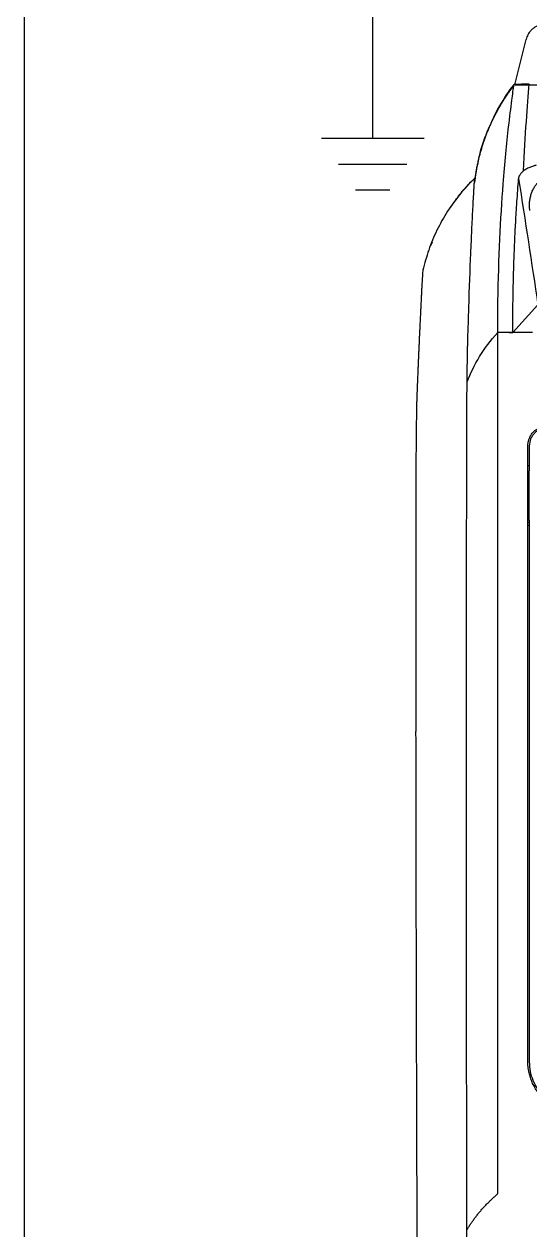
# Model space of a CAD drawing. Header units: millimetres. Extents: x 123.5 to 144.3, y 105.4 to 121.6.
# Drawn here: x 123.51 to 126.28, y 111.65 to 118.26 of the extents above; entities that cross this region are included whole.
import ezdxf

# ---------------------------------------------------------------- set-up
doc = ezdxf.new("R2010")
doc.units = ezdxf.units.MM
doc.layers.add('SYMS', color=7, linetype='Continuous')
doc.layers.add('WIRES', color=7, linetype='Continuous')
doc.styles.add('WD', font='romans.shx')

# ---------------------------------------------------------------- blocks, each defined once
blk = doc.blocks.new('VGND2')
for p, q in [((0.09375, 0), (-0.09375, 0)), ((-0.0625, -0.046875), (0.0625, -0.046875)), ((-0.03125, -0.09375), (0.03125, -0.09375))]:
    blk.add_line(p, q)
at = {"style": 'WD', "flags": 1}
blk.add_attdef('X2TERM01', (0, 0), '', height=0.01, dxfattribs=at)

msp = doc.modelspace()

# ---------------------------------------------------------------- linework, layer by layer
at = {"color": 7, "linetype": 'Continuous'}
for p, q in [((123.5055, 121.5905), (123.5055, 105.4055)), ((126.1947, 117.9283), (126.2564, 118.1782)), ((125.7407, 117.0665), (125.7319, 117.0464)), ((126.1833, 116.5708), (126.3211, 116.7218)), ((126.275, 115.9487), (126.2768, 115.9487)), ((126.275, 115.8138), (126.275, 115.9487)), ((126.2658, 115.8414), (126.275, 115.8414)), ((126.2713, 115.812), (126.2708, 115.541)), ((126.275, 115.8138), (126.2713, 115.812)), ((126.2708, 115.541), (126.2658, 115.541)), ((126.2708, 115.541), (126.2751, 115.5388)), ((126.2751, 115.5281), (126.2658, 115.5281)), ((126.2751, 115.5114), (126.2658, 115.5114)), ((126.2751, 112.5701), (126.2768, 112.5701))]:
    msp.add_line(p, q, dxfattribs=at)
msp.add_line((125.6532, 114.3279), (125.6522, 114.3819))
for points, knots in [([(126.3632, 118.2619), (126.3605, 118.2618), (126.3552, 118.2617), (126.3474, 118.2608), (126.3396, 118.2594), (126.3288, 118.2566), (126.3155, 118.2515), (126.2999, 118.2424), (126.2855, 118.2306), (126.2742, 118.2173), (126.266, 118.2041), (126.2601, 118.1915), (126.2576, 118.1827), (126.2564, 118.1782)], [0, 0, 0, 0, 0.054324, 0.108343, 0.162336, 0.216586, 0.335867, 0.455346, 0.585776, 0.716409, 0.811058, 0.905085, 1, 1, 1, 1]), ([(125.9775, 117.4182), (125.9786, 117.426), (125.9808, 117.4413), (125.9848, 117.4642), (125.9891, 117.4869), (125.994, 117.5093), (125.9993, 117.5315), (126.005, 117.5533), (126.0111, 117.5749), (126.0176, 117.5962), (126.0246, 117.6173), (126.0318, 117.638), (126.0395, 117.6585), (126.0475, 117.6786), (126.0559, 117.6985), (126.0646, 117.718), (126.0736, 117.7372), (126.0829, 117.7561), (126.0925, 117.7747), (126.1024, 117.7929), (126.1126, 117.8108), (126.123, 117.8285), (126.1337, 117.8457), (126.1447, 117.8627), (126.1559, 117.8793), (126.1673, 117.8956), (126.1789, 117.9115), (126.1868, 117.9219), (126.1908, 117.9271)], [0, 0, 0, 0, 0.042336, 0.084366, 0.126089, 0.167503, 0.208609, 0.249405, 0.289892, 0.330067, 0.369931, 0.409483, 0.448724, 0.487651, 0.526266, 0.564568, 0.602558, 0.640236, 0.677602, 0.714657, 0.751401, 0.787836, 0.823962, 0.85978, 0.895292, 0.930498, 0.9654, 1, 1, 1, 1]), ([(125.9958, 117.5127), (125.9985, 117.5268), (126.0099, 117.5864), (126.0481, 117.6879), (126.1082, 117.8153), (126.1628, 117.8928), (126.19, 117.9314)], [0, 0, 0, 0, 0.093072, 0.395378, 0.699263, 1, 1, 1, 1]), ([(126.1008, 116.5728), (126.1008, 116.6305), (126.1013, 116.6872), (126.1057, 116.9796), (126.123, 117.3307), (126.1562, 117.6678), (126.1725, 117.8005), (126.1823, 117.8759), (126.1863, 117.905), (126.19, 117.9314)], [0, 0, 0, 0, 0.517739, 0.517739, 2.721981, 4.086011, 4.876594, 4.876594, 5.450041, 5.450041, 5.450041, 5.450041]), ([(126.197, 117.9287), (126.3868, 117.9299), (126.7677, 117.9323), (127.3439, 117.9343), (127.7297, 117.9346), (127.9225, 117.9347)], [0, 0, 0, 0, 0.331909, 0.666236, 1, 1, 1, 1]), ([(126.2423, 117.4568), (126.2468, 117.5566), (126.2522, 117.6473), (126.2628, 117.8068), (126.268, 117.8755), (126.2721, 117.9319)], [0, 0, 0, 0, 0.5, 0.5, 1, 1, 1, 1]), ([(125.9942, 117.5139), (125.99, 117.4945), (125.9815, 117.4555), (125.9753, 117.4101), (125.9722, 117.3873)], [0, 0, 0, 0, 0.497229, 1, 1, 1, 1]), ([(126.2153, 117.4137), (126.2156, 117.4152), (126.216, 117.4182), (126.2171, 117.4227), (126.2186, 117.4271), (126.2206, 117.4315), (126.2235, 117.4368), (126.228, 117.4431), (126.2343, 117.4501), (126.2396, 117.4546), (126.2423, 117.4568)], [0, 0, 0, 0, 0.10253, 0.203589, 0.303363, 0.402047, 0.499841, 0.670276, 0.836555, 1, 1, 1, 1]), ([(126.3113, 117.4878), (126.3091, 117.4872), (126.3055, 117.4862), (126.2985, 117.4842), (126.2905, 117.4816), (126.2809, 117.478), (126.271, 117.4739), (126.2608, 117.4689), (126.2508, 117.4631), (126.2451, 117.4589), (126.2423, 117.4568)], [0, 0, 0, 0, 0.077298, 0.125355, 0.250376, 0.37451, 0.500101, 0.663978, 0.83068, 1, 1, 1, 1]), ([(125.8574, 117.2783), (125.8733, 117.3002), (125.9092, 117.3499), (125.9531, 117.3938), (125.9775, 117.4182)], [0, 0, 0, 0, 0.442724, 1, 1, 1, 1]), ([(125.9764, 117.4182), (125.95, 117.3925), (125.919, 117.3624), (125.8938, 117.328), (125.8901, 117.323)], [0, 0, 0, 0, 0.854123, 1, 1, 1, 1]), ([(125.9329, 116.3003), (125.9334, 116.3507), (125.934, 116.3952), (125.935, 116.4535), (125.9354, 116.4713), (125.936, 116.495), (125.9362, 116.5026), (125.9367, 116.518), (125.9386, 116.5866), (125.9406, 116.6513), (125.9459, 116.8157), (125.9496, 116.9143), (125.9552, 117.0491), (125.9571, 117.0919), (125.9609, 117.1734), (125.9628, 117.2122), (125.9666, 117.2864), (125.9686, 117.3218), (125.9708, 117.3601), (125.971, 117.3643), (125.9715, 117.3727), (125.9717, 117.3769), (125.9725, 117.3882), (125.9729, 117.3946), (125.9744, 117.4104), (125.9754, 117.4166), (125.9764, 117.4182)], [0, 0, 0, 0, 0.0625, 0.0625, 0.09375, 0.09375, 0.109375, 0.109375, 0.125, 0.25, 0.25, 0.5, 0.5, 0.625, 0.625, 0.75, 0.75, 0.875, 0.875, 0.890625, 0.890625, 0.90625, 0.90625, 0.9375, 0.9375, 1, 1, 1, 1]), ([(126.1833, 116.5708), (126.1833, 116.5856), (126.1833, 116.6151), (126.1836, 116.6584), (126.1839, 116.7006), (126.1844, 116.7417), (126.1851, 116.7816), (126.1858, 116.8205), (126.1867, 116.8583), (126.1876, 116.895), (126.1887, 116.9307), (126.1898, 116.9653), (126.1911, 116.9989), (126.1925, 117.0353), (126.1943, 117.0763), (126.1965, 117.1237), (126.1992, 117.1752), (126.2024, 117.2305), (126.2062, 117.2893), (126.2105, 117.3513), (126.2137, 117.3924), (126.2153, 117.4137)], [0, 0, 0, 0, 0.0469603, 0.0931395, 0.1385368, 0.1831513, 0.2269825, 0.27003, 0.3122934, 0.3537726, 0.3944675, 0.4343781, 0.4735045, 0.5118469, 0.5629849, 0.6203195, 0.6838507, 0.7535797, 0.8295095, 0.9116463, 1, 1, 1, 1]), ([(126.2772, 117.239), (126.2768, 117.2416), (126.2761, 117.2468), (126.2753, 117.2547), (126.2748, 117.2626), (126.2747, 117.2706), (126.2749, 117.2787), (126.2758, 117.2915), (126.2783, 117.309), (126.284, 117.3302), (126.292, 117.3505), (126.3012, 117.3675), (126.3107, 117.3815), (126.3199, 117.3929), (126.3268, 117.3998), (126.3302, 117.4032)], [0, 0, 0, 0, 0.040943, 0.08233, 0.124321, 0.167067, 0.210704, 0.255357, 0.377877, 0.50719, 0.632848, 0.755801, 0.839721, 0.921052, 1, 1, 1, 1]), ([(125.8996, 117.3359), (125.8743, 117.3032), (125.8249, 117.2394), (125.7662, 117.1328), (125.72, 117.0242), (125.7003, 116.9491), (125.6905, 116.9118)], [0, 0, 0, 0, 0.263906, 0.515045, 0.759245, 1, 1, 1, 1]), ([(125.687, 116.8672), (125.6865, 116.8587), (125.6856, 116.8419), (125.6842, 116.8162), (125.6829, 116.7907), (125.6816, 116.7653), (125.6803, 116.74), (125.6791, 116.7149), (125.6778, 116.6899), (125.6767, 116.6652), (125.6755, 116.6408), (125.6744, 116.6167), (125.6733, 116.5929), (125.6722, 116.5694), (125.6711, 116.5463), (125.6701, 116.5236), (125.6691, 116.5012), (125.6682, 116.4793), (125.6672, 116.4579), (125.6663, 116.4369), (125.6654, 116.4164), (125.6646, 116.3964), (125.6637, 116.3769), (125.663, 116.3579), (125.6622, 116.3394), (125.6614, 116.3215), (125.6607, 116.3042), (125.66, 116.2874), (125.6594, 116.2712), (125.6587, 116.2556), (125.6583, 116.2454), (125.6581, 116.2404)], [0, 0, 0, 0, 0.047574, 0.094211, 0.13991, 0.184673, 0.228501, 0.271394, 0.313352, 0.354376, 0.394465, 0.433621, 0.471842, 0.509129, 0.545483, 0.580902, 0.615386, 0.648936, 0.681552, 0.713233, 0.743979, 0.77379, 0.802666, 0.830606, 0.857612, 0.883682, 0.908816, 0.933016, 0.956279, 0.978607, 1, 1, 1, 1]), ([(125.6913, 116.9118), (125.6909, 116.9107), (125.6894, 116.9071), (125.688, 116.8836), (125.687, 116.8672)], [0, 0, 0, 0, 0.3072, 1, 1, 1, 1]), ([(126.1008, 111.8465), (126.1008, 111.8864), (126.1008, 111.9725), (126.1008, 112.1112), (126.1008, 112.269), (126.1008, 112.4459), (126.1008, 112.642), (126.1008, 112.8572), (126.1008, 113.0915), (126.1008, 113.3449), (126.1008, 113.6174), (126.1008, 113.909), (126.1008, 114.1815), (126.1008, 114.4284), (126.1008, 114.6434), (126.1008, 114.8583), (126.1008, 115.0731), (126.1008, 115.2877), (126.1008, 115.5021), (126.1008, 115.7163), (126.1008, 115.9303), (126.1008, 116.1441), (126.1008, 116.3576), (126.1008, 116.4997), (126.1008, 116.5708)], [0, 0, 0, 0, 0.0252983, 0.0546273, 0.0879869, 0.1253769, 0.1667975, 0.2122489, 0.2617316, 0.3152469, 0.3727966, 0.4343818, 0.5000013, 0.545461, 0.5909202, 0.6363784, 0.6818353, 0.7272907, 0.7727445, 0.8181969, 0.8636482, 0.9090987, 0.9545491, 1, 1, 1, 1]), ([(125.9315, 116.09), (125.9316, 116.1272), (125.9318, 116.1633), (125.9321, 116.216), (125.9323, 116.2332), (125.9326, 116.2673), (125.9327, 116.284), (125.9329, 116.3003)], [0, 0, 0, 0, 0.5, 0.5, 0.75, 0.75, 1, 1, 1, 1]), ([(125.6581, 116.2404), (125.658, 116.2382), (125.6579, 116.2338), (125.6576, 116.2264), (125.6573, 116.2182), (125.6571, 116.2091), (125.6568, 116.1989), (125.6565, 116.1878), (125.6562, 116.1756), (125.6556, 116.1513), (125.6549, 116.1119), (125.6542, 116.0614), (125.6535, 115.998), (125.653, 115.9413), (125.6527, 115.8856), (125.6526, 115.8537), (125.6525, 115.824), (125.6524, 115.7967), (125.6524, 115.7793), (125.6524, 115.771)], [0, 0, 0, 0, 0.026582, 0.054502, 0.083761, 0.11436, 0.146301, 0.179584, 0.214209, 0.250174, 0.375164, 0.500065, 0.572731, 0.749847, 0.808703, 0.863146, 0.913174, 0.958791, 1, 1, 1, 1]), ([(125.9321, 111.6487), (125.932, 111.6795), (125.9319, 111.7435), (125.9316, 111.8433), (125.9314, 111.9508), (125.9312, 112.0659), (125.9309, 112.1887), (125.9307, 112.3191), (125.9305, 112.4571), (125.9302, 112.6029), (125.93, 112.7913), (125.9297, 113.0222), (125.9295, 113.2956), (125.9293, 113.5762), (125.9293, 113.8334), (125.9293, 114.0647), (125.9293, 114.2677), (125.9294, 114.4707), (125.9295, 114.6736), (125.9297, 114.8765), (125.9299, 115.0792), (125.9302, 115.2817), (125.9304, 115.4841), (125.9307, 115.6863), (125.9311, 115.8883), (125.9314, 116.0228), (125.9315, 116.09)], [0, 0, 0, 0, 0.020898, 0.043502, 0.067812, 0.093828, 0.121551, 0.150979, 0.182113, 0.214953, 0.249498, 0.309369, 0.370826, 0.433869, 0.498501, 0.544091, 0.589683, 0.635276, 0.68087, 0.726464, 0.772058, 0.817651, 0.863243, 0.908833, 0.954419, 1, 1, 1, 1]), ([(126.2658, 115.9487), (126.2659, 115.9511), (126.2659, 115.9559), (126.2666, 115.9631), (126.2678, 115.9701), (126.2694, 115.9771), (126.2714, 115.9839), (126.2755, 115.9949), (126.2831, 116.0096), (126.2965, 116.0261), (126.313, 116.04), (126.3301, 116.0493), (126.3463, 116.055), (126.3609, 116.0581), (126.3708, 116.0585), (126.3758, 116.0587)], [0, 0, 0, 0, 0.04209, 0.083693, 0.124984, 0.166142, 0.207347, 0.248779, 0.370004, 0.491074, 0.614823, 0.73968, 0.826817, 0.913054, 1, 1, 1, 1]), ([(126.275, 115.9487), (126.2766, 115.9619), (126.2789, 115.9818), (126.2916, 116.0052), (126.3041, 116.0206), (126.3195, 116.0331), (126.3429, 116.0457), (126.3627, 116.048), (126.3758, 116.0494)], [0, 0, 0, 0, 0.250029, 0.37618, 0.500144, 0.623794, 0.749996, 1, 1, 1, 1]), ([(126.2658, 112.5701), (126.2658, 113.1338), (126.2658, 113.6981), (126.2658, 114.8254), (126.2658, 115.3883), (126.2658, 115.9487)], [0, 0, 0, 0, 0.5, 0.5, 1, 1, 1, 1]), ([(126.2751, 112.5701), (126.2751, 112.5986), (126.2751, 112.6652), (126.2751, 112.7793), (126.2751, 112.9221), (126.2751, 113.0758), (126.2751, 113.236), (126.2751, 113.3987), (126.2751, 113.5372), (126.2751, 113.6473), (126.2751, 113.7242), (126.2751, 113.8037), (126.2751, 113.8856), (126.2751, 113.9699), (126.2751, 114.143), (126.2751, 114.3954), (126.2751, 114.7176), (126.2751, 115.0142), (126.2751, 115.2851), (126.2751, 115.4571), (126.2751, 115.5388)], [0, 0, 0, 0, 0.028795, 0.067221, 0.115278, 0.172964, 0.222316, 0.277037, 0.337128, 0.362204, 0.388109, 0.414842, 0.442404, 0.470794, 0.500013, 0.617143, 0.725705, 0.825701, 0.917132, 1, 1, 1, 1]), ([(125.6616, 111.0252), (125.6615, 111.0703), (125.6611, 111.1596), (125.6606, 111.2929), (125.6602, 111.4243), (125.6597, 111.5538), (125.6592, 111.6815), (125.6588, 111.8073), (125.6581, 112.0352), (125.6571, 112.3606), (125.6559, 112.7802), (125.6549, 113.1864), (125.6543, 113.5035), (125.6539, 113.7355), (125.6537, 113.8855), (125.6535, 114.0341), (125.6533, 114.1814), (125.6532, 114.2792), (125.6532, 114.3279)], [0, 0, 0, 0, 0.041372, 0.082141, 0.122308, 0.161873, 0.200839, 0.239205, 0.276972, 0.409013, 0.535936, 0.658276, 0.77694, 0.822429, 0.867476, 0.912083, 0.956257, 1, 1, 1, 1]), ([(126.3464, 112.3756), (126.3438, 112.3782), (126.3388, 112.3834), (126.3316, 112.3915), (126.3247, 112.3999), (126.3182, 112.4085), (126.3089, 112.4218), (126.2978, 112.4403), (126.2863, 112.4646), (126.2773, 112.4899), (126.2714, 112.5132), (126.268, 112.5339), (126.2662, 112.552), (126.2659, 112.564), (126.2658, 112.5701)], [0, 0, 0, 0, 0.05048, 0.100794, 0.151019, 0.201237, 0.251526, 0.375866, 0.500085, 0.624339, 0.748588, 0.832355, 0.916035, 1, 1, 1, 1]), ([(126.3529, 112.3822), (126.3412, 112.3952), (126.3181, 112.4212), (126.2939, 112.4677), (126.278, 112.5177), (126.276, 112.5526), (126.2751, 112.5701)], [0, 0, 0, 0, 0.251469, 0.500073, 0.748619, 1, 1, 1, 1]), ([(126.0555, 111.8048), (126.059, 111.8082), (126.0662, 111.8152), (126.0773, 111.8256), (126.0888, 111.836), (126.0968, 111.843), (126.1008, 111.8465)], [0, 0, 0, 0, 0.247101, 0.496133, 0.747098, 1, 1, 1, 1]), ([(125.932, 111.6487), (125.9351, 111.6539), (125.9412, 111.6642), (125.9511, 111.6796), (125.9616, 111.6951), (125.9728, 111.7107), (125.9847, 111.7263), (125.9974, 111.7419), (126.0107, 111.7576), (126.0249, 111.7733), (126.0397, 111.7891), (126.0502, 111.7995), (126.0555, 111.8048)], [0, 0, 0, 0, 0.097348, 0.195288, 0.293817, 0.392935, 0.492641, 0.592935, 0.693817, 0.795288, 0.897348, 1, 1, 1, 1])]:
    msp.add_open_spline(points, degree=3, knots=knots, dxfattribs=at)
for points in [[(126.2721, 117.9319), (126.2447, 117.9317), (126.2173, 117.9315), (126.19, 117.9314)], [(126.2154, 117.4137), (126.251, 117.1829), (126.2863, 116.9522), (126.3211, 116.7218)], [(125.9329, 116.3002), (125.9693, 116.3931), (126.0226, 116.4846), (126.1008, 116.5708)], [(126.1008, 116.5728), (126.1283, 116.5721), (126.1558, 116.5714), (126.1833, 116.5708)], [(126.1008, 116.5728), (126.1008, 116.5721), (126.1008, 116.5714), (126.1008, 116.5708)], [(126.1833, 116.5708), (126.1558, 116.5708), (126.1283, 116.5708), (126.1008, 116.5708)], [(126.292, 116.5708), (126.2557, 116.5708), (126.2195, 116.5708), (126.1833, 116.5708)], [(125.6524, 115.771), (125.6522, 115.6399), (125.6521, 115.5086), (125.652, 115.3774)], [(125.652, 115.3774), (125.6519, 115.0456), (125.6519, 114.7135), (125.6522, 114.3819)], [(125.9338, 111.0091), (125.9331, 111.2216), (125.9326, 111.4349), (125.9321, 111.6487)]]:
    msp.add_open_spline(points, degree=3, dxfattribs=at)
at = {"layer": 'WIRES'}
msp.add_line((125.4159, 117.6348), (125.4159, 118.3869), dxfattribs=at)

# ---------------------------------------------------------------- block references
at = {"layer": 'SYMS', "xscale": 3, "yscale": 3, "zscale": 3}
msp.add_blockref('VGND2', (125.4159, 117.6348), dxfattribs=at)

doc.saveas('drawing.dxf')
